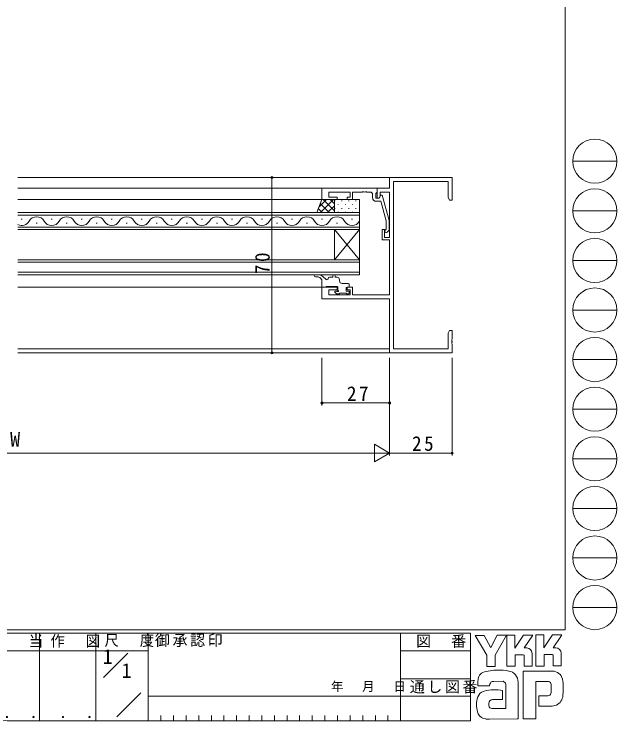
# Model space of a CAD drawing. Units: millimetres, scale not verified. Extents: x -594 to 199, y -420 to 144.
# Drawn here: x -41.4 to 199.4, y -420 to -137.9 of the extents above; entities that cross this region are included whole.
import ezdxf
from ezdxf.enums import TextEntityAlignment as Align

# ---------------------------------------------------------------- set-up
doc = ezdxf.new("R2010")
doc.units = ezdxf.units.MM
doc.header["$LTSCALE"] = 2
for name, color, linetype, lineweight in [('0-1_YKK_ZWAK', 7, 'Continuous', 9), ('0-3_YKK_11', 7, 'Continuous', 9), ('0-4_YKK_12', 2, 'Continuous', 9), ('0-5_YKK_13', 4, 'Continuous', 9), ('0-7_YKK_D', 6, 'Continuous', 9)]:
    doc.layers.add(name, color=color, linetype=linetype, lineweight=lineweight)
doc.layers.add('0-2_USER1', color=7, linetype='Continuous')
doc.styles.add('ＭＳ ゴシック', font='')
doc.styles.get('ＭＳ ゴシック').set_extended_font_data('MS Gothic')

msp = doc.modelspace()

# ---------------------------------------------------------------- linework, layer by layer
at = {"layer": '0-1_YKK_ZWAK'}
for p, q in [((178.8, 141.4), (178.8, -383.6)), ((181.776, -196.616), (199.416, -196.616)), ((181.776, -216.412), (199.416, -216.412)), ((181.776, -236.208), (199.416, -236.208)), ((181.776, -256.004), (199.416, -256.004)), ((181.776, -275.8), (199.416, -275.8)), ((181.776, -295.596), (199.416, -295.596)), ((181.776, -315.392), (199.416, -315.392)), ((181.776, -335.188), (199.416, -335.188)), ((181.776, -354.984), (199.416, -354.984)), ((181.776, -374.78), (199.416, -374.78)), ((178.8, -383.6), (-591.2, -383.6)), ((141, -385), (-591.2, -385)), ((-31.2, -385), (-31.2, -420)), ((-8.8, -385), (-8.8, -420)), ((12.2, -385), (12.2, -420)), ((113, -385), (113, -420)), ((141, -385), (141, -420)), ((142.837, -385.906), (146.351, -385.906)), ((147.432, -393.799), (142.837, -385.906)), ((151.636, -385.798), (149.081, -390.771)), ((155.46, -398.231), (155.46, -385.825)), ((166.974, -385.717), (170.245, -385.717)), ((166.974, -398.123), (166.974, -385.717)), ((173.678, -385.717), (177.462, -385.717)), ((177.083, -386.365), (173.961, -390.825)), ((177.462, -385.717), (177.083, -386.365)), ((-7.816, -391.999), (-76, -391.999)), ((-7.816, -391.999), (12.2, -391.999)), ((113, -392), (141, -392)), ((163.379, -390.906), (162.34, -390.906)), ((175.001, -390.825), (173.961, -390.825)), ((-5.63, -402.736), (4.064, -393.043)), ((161.974, -393.582), (158.784, -393.582)), ((165.542, -393.069), (165.542, -398.15)), ((170.38, -393.555), (170.38, -398.123)), ((173.569, -393.555), (170.38, -393.555)), ((174.002, -393.717), (173.569, -393.555)), ((174.002, -398.096), (174.002, -393.717)), ((177.164, -393.069), (177.164, -398.096)), ((173.624, -400.096), (162.028, -400.096)), ((162.028, -400.096), (162.028, -419.206)), ((170.38, -398.123), (166.974, -398.123)), ((174.002, -398.046), (174.052, -398.096)), ((177.164, -398.096), (174.002, -398.096)), ((113, -403.199), (141, -403.199)), ((143.918, -406.07), (143.918, -404.141)), ((148.567, -406.07), (143.918, -406.07)), ((153.946, -404.205), (150.248, -404.275)), ((155.027, -415.071), (155.027, -405.34)), ((159.92, -404.583), (159.92, -419.179)), ((167.055, -404.259), (171.704, -404.259)), ((167.055, -419.206), (167.055, -404.259)), ((173.173, -405.756), (173.191, -408.391)), ((-0.328, -418.345), (9.196, -408.821)), ((12.2, -410.2), (113, -410.2)), ((141, -410.199), (113, -410.199)), ((153.676, -411.53), (149.681, -411.535)), ((168.272, -409.989), (168.272, -414.125)), ((171.813, -409.989), (168.272, -409.989)), ((168.272, -414.125), (173.596, -414.125)), ((173.596, -414.125), (174.678, -413.882)), ((149.405, -415.071), (155.027, -415.071)), ((154.595, -415.071), (154.946, -415.071)), ((155.027, -415.07), (155.028, -415.071)), ((-591.2, -420), (141, -420)), ((17.24, -417.9), (17.24, -420)), ((22.28, -417.9), (22.28, -420)), ((27.32, -417.9), (27.32, -420)), ((32.36, -417.9), (32.36, -420)), ((37.4, -417.9), (37.4, -420)), ((42.44, -417.9), (42.44, -420)), ((47.48, -417.9), (47.48, -420)), ((52.52, -417.9), (52.52, -420)), ((57.56, -417.9), (57.56, -420)), ((62.6, -417.9), (62.6, -420)), ((67.64, -417.9), (67.64, -420)), ((72.68, -417.9), (72.68, -420)), ((77.72, -417.9), (77.72, -420)), ((82.76, -417.9), (82.76, -420)), ((87.8, -417.9), (87.8, -420)), ((92.84, -417.9), (92.84, -420)), ((97.88, -417.9), (97.88, -420)), ((102.92, -417.9), (102.92, -420)), ((107.96, -417.9), (107.96, -420)), ((148.567, -419.26), (147.08, -419.26)), ((159.595, -419.233), (148.567, -419.26)), ((159.92, -419.179), (159.595, -419.233))]:
    msp.add_line(p, q, dxfattribs=at)
for points in [[(146.351, -385.906), (148.864, -390.609), (149.081, -390.771)], [(151.636, -385.798), (155.262, -385.798), (150.729, -393.826)], [(155.46, -385.825), (158.676, -385.825), (158.676, -390.923), (162.055, -385.771)], [(162.055, -385.771), (165.88, -385.771), (162.34, -390.906)], [(170.245, -385.717), (170.245, -390.908), (173.678, -385.717)], [(150.729, -393.826), (150.729, -398.258), (147.432, -398.258), (147.432, -393.799)], [(158.784, -393.582), (158.784, -398.231), (155.46, -398.231)], [(165.542, -398.15), (162.406, -398.15), (162.406, -393.744), (161.974, -393.582)], [(152.973, -407.773), (153.676, -407.935), (153.676, -411.53)], [(162.028, -419.206), (166.271, -419.206), (167.055, -419.206)]]:
    msp.add_lwpolyline(points, dxfattribs=at)
for centre in [(190.596, -196.616), (190.596, -216.412), (190.596, -236.208), (190.596, -256.004), (190.596, -275.8), (190.596, -295.596), (190.596, -315.392), (190.596, -335.188), (190.596, -354.984), (190.596, -374.78)]:
    msp.add_circle(centre, 8.82, dxfattribs=at)
for centre, radius, start, end in [((163.379, -393.069), 2.163, 0.00165, 89.99603), ((175, -392.988), 2.163, 0.00165, 89.99603), ((151.722, -417.401), 17.68, 89.89165, 109.30847), ((152.241, -420.463), 20.748, 78.78009, 91.46938), ((155.53, -404.496), 4.449, 40.66422, 80.31693), ((173.472, -404.44), 4.341, 14.44571, 87.08746), ((148.959, -404.166), 5.037, 158.41083, 179.71774), ((146.606, -403.055), 2.444, 109.02126, 161.51263), ((155.309, -404.485), 4.612, 358.78058, 38.76563), ((157.166, -407.187), 20.86, 350.99026, 10.67624), ((150.675, -406.007), 2.109, 138.46381, 181.71359), ((150.115, -405.971), 1.701, 85.50551, 126.78038), ((153.456, -405.754), 1.625, 14.75519, 72.44994), ((171.865, -405.479), 1.229, 16.43123, 96.91661), ((169.531, -406.208), 3.673, 4.93422, 17.03551), ((147.427, -411.927), 3.908, 121.8271, 169.08475), ((150.52, -420.854), 13.309, 79.38097, 112.05824), ((169.51, -408.041), 3.697, 343.6902, 354.75362), ((154.449, -413.395), 11.082, 168.76372, 199.80078), ((149.69, -412.979), 1.445, 90.33952, 178.03638), ((171.814, -408.684), 1.306, 269.95467, 342.90144), ((173.535, -409.745), 4.291, 285.4429, 349.90448), ((150.582, -413.328), 2.369, 171.08202, 216.71922), ((147.44, -415.443), 3.823, 207.31435, 263.59464), ((149.65, -413.565), 1.526, 230.97279, 260.7549)]:
    msp.add_arc(centre, radius, start, end, dxfattribs=at)
at = {"layer": '0-3_YKK_11'}
for p, q in [((108.609, -203.116), (133.609, -203.116)), ((108.609, -207.316), (108.609, -203.116)), ((131.979, -204.746), (110.239, -204.746)), ((110.239, -204.746), (110.239, -271.486)), ((131.979, -211.025), (131.979, -204.746)), ((133.609, -203.116), (133.609, -212.116)), ((81.609, -207.316), (81.609, -211.916)), ((103.609, -207.316), (81.609, -207.316)), ((103.609, -207.316), (108.609, -207.316)), ((103.609, -211.316), (103.609, -207.316)), ((103.609, -209.016), (103.609, -207.316)), ((84.309, -208.946), (92.809, -208.946)), ((84.309, -210.916), (84.309, -208.946)), ((87.609, -210.916), (84.309, -210.916)), ((87.609, -211.916), (87.609, -210.916)), ((91.609, -210.916), (91.609, -211.916)), ((92.809, -210.916), (91.609, -210.916)), ((92.809, -208.946), (92.809, -210.916)), ((93.809, -208.946), (97.651, -208.946)), ((93.809, -211.916), (93.809, -208.946)), ((97.651, -208.946), (97.834, -208.826)), ((97.834, -208.826), (98.384, -208.826)), ((98.384, -208.826), (98.567, -208.946)), ((98.567, -208.946), (98.651, -208.946)), ((98.651, -208.946), (98.834, -208.826)), ((98.834, -208.826), (99.384, -208.826)), ((99.384, -208.826), (99.567, -208.946)), ((99.567, -208.946), (100.809, -208.946)), ((101.809, -209.946), (101.809, -211.116)), ((103.109, -209.516), (103.309, -209.316)), ((103.109, -211.316), (103.109, -209.516)), ((104.409, -211.316), (103.109, -211.316)), ((103.309, -209.316), (103.609, -209.016)), ((104.409, -211.316), (103.609, -211.316)), ((105.102, -210.116), (104.409, -211.316)), ((104.909, -210.45), (104.409, -211.316)), ((104.909, -208.946), (104.909, -210.45)), ((108.609, -208.946), (104.909, -208.946)), ((105.702, -210.116), (105.102, -210.116)), ((108.409, -220.219), (105.702, -210.116)), ((108.609, -227.016), (108.609, -208.946)), ((132.609, -212.116), (131.979, -211.025)), ((81.609, -211.916), (87.609, -211.916)), ((91.609, -211.916), (93.809, -211.916)), ((103.309, -212.616), (105.129, -212.616)), ((105.129, -212.616), (107.209, -220.377)), ((133.609, -212.116), (132.609, -212.116)), ((107.209, -220.377), (107.209, -223.668)), ((108.409, -224.165), (108.409, -220.219)), ((105.609, -223.816), (106.609, -223.816)), ((105.609, -228.016), (105.609, -223.816)), ((106.609, -223.816), (106.609, -227.016)), ((107.209, -223.668), (106.785, -224.092)), ((107.633, -224.94), (108.409, -224.165)), ((108.609, -228.016), (105.609, -228.016)), ((106.609, -227.016), (108.609, -227.016)), ((108.609, -249.886), (108.609, -228.016)), ((81.609, -246.916), (87.609, -246.916)), ((81.609, -251.516), (81.609, -246.916)), ((84.309, -247.916), (84.309, -249.886)), ((87.609, -247.916), (84.309, -247.916)), ((87.609, -246.916), (87.609, -247.916)), ((91.609, -246.916), (93.809, -246.916)), ((91.609, -247.916), (91.609, -246.916)), ((92.809, -247.916), (91.609, -247.916)), ((92.809, -249.886), (92.809, -247.916)), ((93.809, -246.916), (93.809, -249.886)), ((84.309, -249.886), (92.809, -249.886)), ((93.809, -249.886), (108.609, -249.886)), ((108.609, -251.516), (81.609, -251.516)), ((108.609, -273.116), (108.609, -251.516)), ((131.979, -265.207), (132.609, -264.116)), ((132.609, -264.116), (133.609, -264.116)), ((133.609, -264.116), (133.609, -267.658)), ((131.979, -271.486), (131.979, -265.207)), ((133.609, -267.658), (133.489, -267.841)), ((133.489, -267.841), (133.489, -268.391)), ((133.489, -268.391), (133.609, -268.574)), ((133.609, -268.658), (133.489, -268.841)), ((133.489, -268.841), (133.489, -269.391)), ((133.489, -269.391), (133.609, -269.574)), ((133.609, -268.574), (133.609, -268.658)), ((133.609, -269.574), (133.609, -273.116)), ((133.609, -273.116), (108.609, -273.116)), ((110.239, -271.486), (131.979, -271.486))]:
    msp.add_line(p, q, dxfattribs=at)
for centre, radius, start, end in [((100.809, -209.946), 1, 0, 89.99998), ((103.309, -211.116), 1.5, 180, 269.99998), ((107.209, -224.516), 0.6, 134.99998, 315)]:
    msp.add_arc(centre, radius, start, end, dxfattribs=at)
at = {"layer": '0-4_YKK_12'}
for p, q in [((108.909, -203.116), (-39.891, -203.116)), ((81.909, -207.316), (-39.891, -207.316)), ((82.109, -211.916), (-39.891, -211.916)), ((-39.891, -217.116), (96.609, -217.116)), ((96.609, -217.116), (96.609, -223.916)), ((96.609, -218.116), (-39.891, -218.116)), ((-38.591, -219.756), (-38.191, -219.756)), ((-26.591, -219.756), (-26.191, -219.756)), ((-14.591, -219.756), (-14.191, -219.756)), ((-2.591, -219.756), (-2.191, -219.756)), ((9.409, -219.756), (9.809, -219.756)), ((21.409, -219.756), (21.809, -219.756)), ((33.409, -219.756), (33.809, -219.756)), ((45.409, -219.756), (45.809, -219.756)), ((57.409, -219.756), (57.809, -219.756)), ((69.409, -219.756), (69.809, -219.756)), ((81.409, -219.756), (81.809, -219.756)), ((93.409, -219.756), (93.809, -219.756)), ((-32.591, -221.276), (-32.191, -221.276)), ((-20.591, -221.276), (-20.191, -221.276)), ((-8.591, -221.276), (-8.191, -221.276)), ((3.409, -221.276), (3.809, -221.276)), ((15.409, -221.276), (15.809, -221.276)), ((27.409, -221.276), (27.809, -221.276)), ((39.409, -221.276), (39.809, -221.276)), ((51.409, -221.276), (51.809, -221.276)), ((63.409, -221.276), (63.809, -221.276)), ((75.409, -221.276), (75.809, -221.276)), ((87.409, -221.276), (87.809, -221.276)), ((-39.891, -222.916), (96.609, -222.916)), ((96.609, -223.916), (-39.891, -223.916)), ((96.609, -235.916), (86.609, -223.916)), ((96.609, -223.916), (86.609, -235.916)), ((86.609, -223.916), (86.609, -235.916)), ((96.609, -223.916), (96.609, -235.916)), ((-39.891, -235.916), (96.609, -235.916)), ((96.609, -236.916), (-39.891, -236.916)), ((96.609, -235.916), (96.609, -241.916)), ((-39.891, -240.916), (96.609, -240.916)), ((96.609, -241.916), (-39.891, -241.916)), ((81.909, -246.916), (-39.891, -246.916)), ((108.609, -271.486), (-39.891, -271.486)), ((108.909, -273.116), (-39.891, -273.116))]:
    msp.add_line(p, q, dxfattribs=at)
for centre, start, end in [((-32.391, -222.193), 29.20253, 150.79745), ((-20.391, -222.193), 29.20253, 150.79745), ((-8.391, -222.193), 29.20253, 150.79745), ((3.609, -222.193), 29.20253, 150.79745), ((15.609, -222.193), 29.20253, 150.79745), ((27.609, -222.193), 29.20253, 150.79745), ((39.609, -222.193), 29.20253, 150.79745), ((51.609, -222.193), 29.20253, 150.79745), ((63.609, -222.193), 29.20253, 150.79745), ((75.609, -222.193), 29.20253, 150.79745), ((87.609, -222.193), 29.20253, 150.79745), ((-38.391, -218.839), 244.12239, 330.79745), ((-26.391, -218.839), 209.20253, 330.79745), ((-14.391, -218.839), 209.20253, 330.79745), ((-2.391, -218.839), 209.20253, 330.79745), ((9.609, -218.839), 209.20253, 330.79745), ((21.609, -218.839), 209.20253, 330.79745), ((33.609, -218.839), 209.20253, 330.79745), ((45.609, -218.839), 209.20253, 330.79745), ((57.609, -218.839), 209.20253, 330.79745), ((69.609, -218.839), 209.20253, 330.79745), ((81.609, -218.839), 209.20253, 330.79745), ((93.609, -218.839), 209.20253, 330.79745)]:
    msp.add_arc(centre, 3.437, start, end, dxfattribs=at)
at = {"layer": '0-5_YKK_13'}
for p, q in [((79.609, -217.116), (81.609, -211.916)), ((83.412, -211.916), (80.482, -214.846)), ((84.46, -217.116), (80.957, -213.612)), ((86.241, -211.916), (81.041, -217.116)), ((81.609, -211.916), (86.609, -211.916)), ((86.609, -216.436), (82.089, -211.916)), ((86.609, -214.376), (83.869, -217.116)), ((86.609, -213.608), (84.917, -211.916)), ((86.609, -211.916), (86.609, -217.116)), ((96.609, -211.916), (86.609, -211.916)), ((86.609, -211.916), (86.609, -217.116)), ((86.699, -212.336), (86.699, -212.536)), ((88.114, -213.751), (88.114, -213.951)), ((89.529, -212.336), (89.529, -212.536)), ((90.944, -213.751), (90.944, -213.951)), ((92.359, -212.336), (92.359, -212.536)), ((93.774, -213.751), (93.774, -213.951)), ((95.189, -212.336), (95.189, -212.536)), ((96.604, -213.751), (96.604, -213.951)), ((96.609, -217.116), (96.609, -211.916)), ((86.609, -217.116), (79.609, -217.116)), ((81.632, -217.116), (80.171, -215.655)), ((86.609, -217.116), (96.609, -217.116)), ((86.699, -215.366), (86.699, -215.566)), ((88.114, -216.781), (88.114, -216.981)), ((89.529, -215.366), (89.529, -215.566)), ((90.944, -216.781), (90.944, -216.981)), ((92.359, -215.366), (92.359, -215.566)), ((93.774, -216.781), (93.774, -216.981)), ((95.189, -215.366), (95.189, -215.566)), ((96.604, -216.781), (96.604, -216.981)), ((79.968, -241.916), (78.946, -241.916)), ((85.909, -242.416), (85.909, -242.916)), ((86.909, -242.416), (86.909, -242.916)), ((79.612, -242.716), (78.946, -242.716)), ((81.609, -243.916), (81.065, -243.341)), ((81.609, -246.616), (81.609, -243.916)), ((83.285, -243.797), (81.909, -242.629)), ((85.909, -242.916), (84.609, -242.916)), ((87.609, -242.916), (86.909, -242.916)), ((88.609, -244.416), (88.609, -243.916)), ((92.109, -245.416), (89.609, -245.416)), ((81.909, -246.916), (83.109, -246.916)), ((87.909, -246.916), (87.909, -247.955)), ((91.309, -248.416), (91.309, -247.216)), ((91.609, -246.916), (92.109, -246.916)), ((92.409, -246.616), (92.409, -245.716)), ((86.797, -248.928), (87.297, -249.428)), ((87.448, -248.416), (87.009, -248.416)), ((87.509, -249.516), (88.509, -249.516)), ((88.709, -249.316), (91.309, -249.316)), ((92.209, -248.416), (91.309, -248.416)), ((91.509, -249.516), (92.209, -249.516)), ((92.509, -249.216), (92.509, -248.716))]:
    msp.add_line(p, q, dxfattribs=at)
msp.add_lwpolyline([(83.109, -246.916), (83.409, -246.616), (87.609, -246.616)], dxfattribs=at)
for centre, radius, start, end in [((78.946, -242.316), 0.4, 90, 270), ((79.968, -244.916), 3, 49.67145, 90), ((86.409, -242.416), 0.5, 0, 180), ((79.612, -244.716), 2, 43.43231, 90), ((83.609, -243.416), 0.5, 229.67145, 0), ((84.609, -243.416), 0.5, 90, 180), ((87.609, -243.916), 1, 0, 90), ((89.609, -244.416), 1, 180, 270), ((92.109, -245.716), 0.3, 0, 90), ((81.909, -246.616), 0.3, 180, 270), ((87.609, -246.916), 0.3, 0, 90), ((87.909, -248.416), 0.25, 213.05573, 56.94426), ((88.209, -247.955), 0.3, 180, 236.94426), ((91.609, -247.216), 0.3, 90, 180), ((92.109, -246.616), 0.3, 270, 0), ((87.009, -248.716), 0.3, 90, 225), ((87.509, -249.216), 0.3, 225, 270), ((87.448, -248.716), 0.3, 33.05573, 90), ((88.509, -249.316), 0.2, 270, 0), ((91.509, -249.316), 0.2, 180, 270), ((92.209, -248.716), 0.3, 0, 90), ((92.209, -249.216), 0.3, 270, 0)]:
    msp.add_arc(centre, radius, start, end, dxfattribs=at)
at = {"layer": '0-7_YKK_D'}
for p, q in [((79.609, -203.116), (60.609, -203.116)), ((61.609, -203.116), (61.609, -273.116)), ((79.609, -273.116), (60.609, -273.116)), ((81.609, -275.116), (81.609, -294.116)), ((108.609, -275.116), (108.609, -294.116)), ((108.609, -275.116), (108.609, -314.116)), ((108.609, -275.116), (108.609, -314.116)), ((133.609, -275.116), (133.609, -314.116)), ((81.609, -293.116), (108.609, -293.116)), ((102.547, -309.616), (102.547, -316.616)), ((108.609, -313.116), (102.547, -309.616)), ((101.609, -313.116), (-184.391, -313.116)), ((108.609, -313.116), (96.485, -313.116)), ((108.609, -313.116), (102.547, -316.616)), ((108.609, -313.116), (133.609, -313.116))]:
    msp.add_line(p, q, dxfattribs=at)
for centre in [(61.609, -203.116), (61.609, -273.116), (81.609, -293.116), (108.609, -293.116), (133.609, -313.116)]:
    msp.add_circle(centre, 0.425, dxfattribs=at)

# ---------------------------------------------------------------- texts
at = {"layer": '0-1_YKK_ZWAK', "color": 4, "style": 'ＭＳ ゴシック'}
msp.add_text('年   月   日', height=3.666, dxfattribs=at).set_placement((85.176, -409.169), align=Align.BOTTOM_LEFT)
at = {"layer": '0-1_YKK_ZWAK', "char_height": 4.399, "attachment_point": 7, "style": 'ＭＳ ゴシック'}
for s, insert in [('\\T1.24;\\W0.95;担\\~\\~当', (-49.645, -390.78)), ('\\T1.24;\\W0.95;作\\~\\~図', (-26.88, -390.762)), ('\\T1.24;\\W0.95;尺\\~\\~度', (-5.288, -390.537)), ('\\T1.17;御承認印', (14.867, -390.533)), ('\\T1.17;図\u3000番', (119.198, -390.862)), ('\\T1.17;通し図番', (116.679, -409.085)), ('\\T1.24;\\W0.95;\\~．\\~．', (-49.145, -418.946)), ('\\T1.24;\\W0.95;\\~．\\~．', (-26.745, -418.946))]:
    msp.add_mtext(s, dxfattribs=dict(at, insert=insert))
at = {"layer": '0-2_USER1', "style": 'ＭＳ ゴシック'}
for p in [(-6, -398.999), (1.533, -404.599)]:
    msp.add_text('1', height=5.865, dxfattribs=at).set_placement(p, align=Align.BOTTOM_LEFT)
at = {"layer": '0-7_YKK_D', "color": 7, "style": 'ＭＳ ゴシック'}
msp.add_text('W', height=5.865, dxfattribs=at).set_placement((-42.991, -312.316), align=Align.BOTTOM_LEFT)
at = {"layer": '0-7_YKK_D', "color": 7, "insert": (60.809, -241.636), "char_height": 5.865, "attachment_point": 7, "rotation": 90, "style": 'ＭＳ ゴシック'}
msp.add_mtext('\\T1.27;\\W0.95;70', dxfattribs=at)
at = {"layer": '0-7_YKK_D', "color": 7, "char_height": 5.865, "attachment_point": 7, "style": 'ＭＳ ゴシック'}
for s, insert in [('\\T1.27;\\W0.95;27', (91.589, -292.316)), ('\\T1.27;\\W0.95;25', (117.589, -312.316))]:
    msp.add_mtext(s, dxfattribs=dict(at, insert=insert))

doc.saveas('drawing.dxf')
